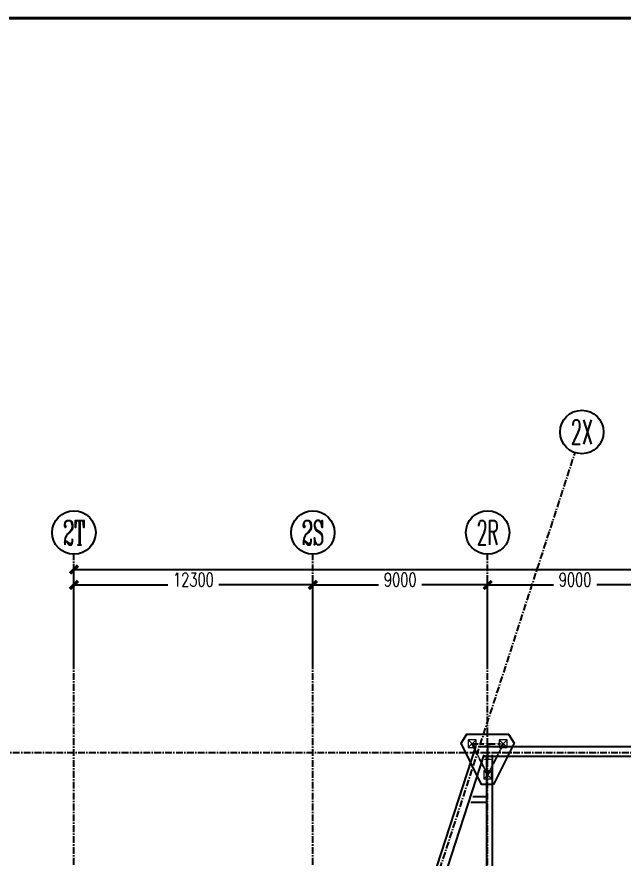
# Model space of a CAD drawing. Extents: x 782294 to 1727252, y -631030 to 17645.
# Drawn here: x 1015314 to 1046532, y -320817 to -277480 of the extents above; entities that cross this region are included whole.
import ezdxf
from ezdxf.enums import TextEntityAlignment as Align

# ---------------------------------------------------------------- set-up
doc = ezdxf.new("R2010")
doc.units = 0
doc.linetypes.add('CENTER', pattern=[2, 1.25, -0.25, 0.25, -0.25])
doc.layers.get('Defpoints').update_dxf_attribs({"color": 210})
for name, color, linetype in [('!ZN3-铝板幕墙-3', 3, 'Continuous'), ('0-cxFrame', 155, 'Continuous'), ('3符号', 3, 'Continuous'), ('DIM', 173, 'Continuous'), ('DOTE', 1, 'CENTER'), ('S-BKL', 4, 'Continuous'), ('S-DOTE1', 140, 'CENTER'), ('S-HATCH1-W', 252, 'Continuous')]:
    doc.layers.add(name, color=color, linetype=linetype)
for name, color, linetype, lineweight in [('0-cxText', 131, 'Continuous', 25), ('S-col', 2, 'Continuous', 0), ('S-zhuang', 1, 'Continuous', 0)]:
    doc.layers.add(name, color=color, linetype=linetype, lineweight=lineweight)
doc.styles.add('_TCH_AXIS', font='COMPLEX', dxfattribs={"bigfont": 'GBCBIG'})
doc.styles.add('cx_tuming', font='simhei.ttf')
doc.styles.add('cx_tuqian1', font='')
doc.styles.add('DHTEXT-1', font='romans.shx', dxfattribs={"width": 0.7, "bigfont": 'chinese.shx'})
doc.styles.add('黑体', font='simhei.ttf', dxfattribs={"height": 12})
doc.styles.get('cx_tuqian1').set_extended_font_data('SimSun')
doc.dimstyles.new('ZN280', dxfattribs={"dimscale": 280, "dimtxt": 2.5, "dimasz": 1.5, "dimexe": 1, "dimexo": 2, "dimgap": 0.9, "dimtad": 1, "dimdec": 0, "dimdsep": 46, "dimtxsty": 'DHTEXT-1', "dimblk": 'ARCHTICK', "dimcen": 2.5, "dimclrd": 173, "dimclre": 173, "dimclrt": 7, "dimazin": 2, "dimtfac": 1, "dimtdec": 0, "dimtix": 1, "dimtmove": 2, "dimatfit": 3, "dimfxl": 0, "dimarcsym": 0})

# ---------------------------------------------------------------- blocks, each defined once
blk = doc.blocks.new('TK22.A1 L(Dragon)')
at = {"layer": '0-cxFrame', "const_width": 0.5}
blk.add_lwpolyline([(-80, 10), (-821, 10), (-821, 584), (-80, 584)], close=True, dxfattribs=at)
at = {"style": '黑体', "flags": 4}
blk.add_attdef('图幅', text='', height=3.3, dxfattribs=at).set_placement((-40, 3), align=Align.RIGHT)
at = {"layer": '0-cxText', "flags": 4}
for tag, height, style, p in [('建设单位', 3.5, 'cx_tuming', (-45, 240)), ('项目名称', 3.5, 'cx_tuming', (-45, 210)), ('子项名称', 3.5, 'cx_tuming', (-45, 180)), ('工程编号', 3.3, 'cx_tuqian1', (-35, 165)), ('图名1', 3.5, 'cx_tuming', (-45, 87)), ('图名2', 3.5, 'cx_tuming', (-45, 79)), ('图名3', 3.5, 'cx_tuming', (-45, 71)), ('出图日期', 3.3, 'cx_tuqian1', (-39, 60)), ('专业', 3.3, 'cx_tuqian1', (-55, 52)), ('图号', 3.3, 'cx_tuqian1', (-55, 44)), ('版次', 3.3, 'cx_tuqian1', (-20, 44))]:
    blk.add_attdef(tag, text='', height=height, dxfattribs=dict(at, style=style)).set_placement(p, align=Align.MIDDLE)
at = {"layer": 'Defpoints', "color": 6, "flags": 4}
for tag, height, style, p in [('tufu', 3.3, '黑体', (-12, 12)), ('dwfname', 4, 'cx_tuqian1', (-80, 3))]:
    blk.add_attdef(tag, text='', height=height, dxfattribs=dict(at, style=style)).set_placement(p, align=Align.RIGHT)
blk = doc.blocks.new('_ArchTick')
at = {"color": 0, "linetype": 'ByBlock', "const_width": 0.4}
blk.add_lwpolyline([(-0.5, -0.5), (0.5, 0.5)], dxfattribs=at)
blk = doc.blocks.new('*D1453')
at = {"layer": 'Defpoints', "color": 0, "ltscale": 2800, "transparency": 16777216}
for p in [(12300, 91140), (0, 86360), (12300, 86360)]:
    blk.add_point(p, dxfattribs=at)
at = {"layer": 'DIM', "color": 173, "linetype": 'ByBlock', "lineweight": -2, "ltscale": 2800, "transparency": 16777216}
for p, q in [((0, 86920), (0, 91420)), ((0, 91140), (4836, 91140)), ((12300, 91140), (7464, 91140)), ((12300, 86920), (12300, 91420))]:
    blk.add_line(p, q, dxfattribs=at)
at = {"layer": 'DIM', "color": 173, "lineweight": -2, "ltscale": 2800, "transparency": 16777216, "xscale": 420, "yscale": 420, "zscale": 420, "rotation": 180}
blk.add_blockref('_ArchTick', (0, 91140), dxfattribs=at)
at = {"layer": 'DIM', "color": 173, "lineweight": -2, "ltscale": 2800, "transparency": 16777216, "xscale": 420, "yscale": 420, "zscale": 420}
blk.add_blockref('_ArchTick', (12300, 91140), dxfattribs=at)
at = {"layer": 'DIM', "color": 7, "ltscale": 2800, "transparency": 16777216, "insert": (6150, 91415), "char_height": 700, "attachment_point": 5, "style": 'DHTEXT-1'}
blk.add_mtext('12300', dxfattribs=at)
blk = doc.blocks.new('*D1454')
at = {"layer": 'Defpoints', "color": 0, "ltscale": 2800, "transparency": 16777216}
for p in [(21300, 91140), (12300, 86360), (21300, 86360)]:
    blk.add_point(p, dxfattribs=at)
at = {"layer": 'DIM', "color": 173, "linetype": 'ByBlock', "lineweight": -2, "ltscale": 2800, "transparency": 16777216}
for p, q in [((12300, 86920), (12300, 91420)), ((12300, 91140), (15685, 91140)), ((21300, 91140), (17915, 91140)), ((21300, 86920), (21300, 91420))]:
    blk.add_line(p, q, dxfattribs=at)
at = {"layer": 'DIM', "color": 173, "lineweight": -2, "ltscale": 2800, "transparency": 16777216, "xscale": 420, "yscale": 420, "zscale": 420, "rotation": 180}
blk.add_blockref('_ArchTick', (12300, 91140), dxfattribs=at)
at = {"layer": 'DIM', "color": 173, "lineweight": -2, "ltscale": 2800, "transparency": 16777216, "xscale": 420, "yscale": 420, "zscale": 420}
blk.add_blockref('_ArchTick', (21300, 91140), dxfattribs=at)
at = {"layer": 'DIM', "color": 7, "ltscale": 2800, "transparency": 16777216, "insert": (16800, 91415), "char_height": 700, "attachment_point": 5, "style": 'DHTEXT-1'}
blk.add_mtext('9000', dxfattribs=at)
blk = doc.blocks.new('*D1455')
at = {"layer": 'Defpoints', "color": 0, "ltscale": 2800, "transparency": 16777216}
for p in [(30300, 91140), (21300, 86360), (30300, 86360)]:
    blk.add_point(p, dxfattribs=at)
at = {"layer": 'DIM', "color": 173, "linetype": 'ByBlock', "lineweight": -2, "ltscale": 2800, "transparency": 16777216}
for p, q in [((21300, 86920), (21300, 91420)), ((21300, 91140), (24685, 91140)), ((30300, 91140), (26915, 91140)), ((30300, 86920), (30300, 91420))]:
    blk.add_line(p, q, dxfattribs=at)
at = {"layer": 'DIM', "color": 173, "lineweight": -2, "ltscale": 2800, "transparency": 16777216, "xscale": 420, "yscale": 420, "zscale": 420, "rotation": 180}
blk.add_blockref('_ArchTick', (21300, 91140), dxfattribs=at)
at = {"layer": 'DIM', "color": 173, "lineweight": -2, "ltscale": 2800, "transparency": 16777216, "xscale": 420, "yscale": 420, "zscale": 420}
blk.add_blockref('_ArchTick', (30300, 91140), dxfattribs=at)
at = {"layer": 'DIM', "color": 7, "ltscale": 2800, "transparency": 16777216, "insert": (25800, 91415), "char_height": 700, "attachment_point": 5, "style": 'DHTEXT-1'}
blk.add_mtext('9000', dxfattribs=at)
blk = doc.blocks.new('*D1470')
at = {"layer": 'Defpoints', "color": 0, "ltscale": 2800, "transparency": 16777216}
for p in [(156300, 91940), (0, 86460), (156300, 86460)]:
    blk.add_point(p, dxfattribs=at)
at = {"layer": 'DIM', "color": 173, "linetype": 'ByBlock', "lineweight": -2, "ltscale": 2800, "transparency": 16777216}
for p, q in [((0, 87020), (0, 92220)), ((0, 91940), (76553, 91940)), ((156300, 91940), (79647, 91940)), ((156300, 87020), (156300, 92220))]:
    blk.add_line(p, q, dxfattribs=at)
at = {"layer": 'DIM', "color": 173, "lineweight": -2, "ltscale": 2800, "transparency": 16777216, "xscale": 420, "yscale": 420, "zscale": 420, "rotation": 180}
blk.add_blockref('_ArchTick', (0, 91940), dxfattribs=at)
at = {"layer": 'DIM', "color": 173, "lineweight": -2, "ltscale": 2800, "transparency": 16777216, "xscale": 420, "yscale": 420, "zscale": 420}
blk.add_blockref('_ArchTick', (156300, 91940), dxfattribs=at)
at = {"layer": 'DIM', "color": 7, "ltscale": 2800, "transparency": 16777216, "insert": (78100, 92215), "char_height": 700, "attachment_point": 5, "style": 'DHTEXT-1'}
blk.add_mtext('156300', dxfattribs=at)
blk = doc.blocks.new('卓越-轴号')
blk.add_circle((0, 0), 4)
at = {"color": 0, "style": '_TCH_AXIS', "width": 1.041667, "flags": 8}
blk.add_attdef('A', text='', height=4.48, dxfattribs=at).set_placement((-2, -2.24), (2, -2.24), align=Align.FIT)
blk = doc.blocks.new('20250922145540')
at = {"layer": 'S-col'}
blk.add_lwpolyline([(-195790, 766820), (-195490, 766820), (-195490, 766808), (-195636, 766808), (-195636, 766132), (-195490, 766132), (-195490, 766120), (-195790, 766120), (-195790, 766132), (-195644, 766132), (-195644, 766808), (-195790, 766808)], close=True, dxfattribs=at)
blk = doc.blocks.new('S-ZHUANG-400')
at = {"layer": 'S-zhuang'}
for p, q in [((200, -200), (-200, 200)), ((-200, -200), (200, 200))]:
    blk.add_line(p, q, dxfattribs=at)
blk.add_lwpolyline([(-200, 200), (200, 200), (200, -200), (-200, -200)], close=True, dxfattribs=at)
blk = doc.blocks.new('CT3')
at = {"layer": 'S-DOTE1', "ltscale": 0.25}
for p, q in [((-101698, -257554), (-101818, -257554)), ((-101758, -257494), (-101758, -257614))]:
    blk.add_line(p, q, dxfattribs=at)
at = {"layer": 'S-DOTE1', "linetype": 'CENTER', "ltscale": 0.25}
blk.add_lwpolyline([(-100958, -258016), (-101758, -256416), (-102558, -258016)], close=True, dxfattribs=at)
at = {"layer": 'S-HATCH1-W'}
blk.add_lwpolyline([(-101449, -255916), (-102067, -255916), (-103130, -258042), (-102837, -258516), (-100680, -258516), (-100387, -258042)], close=True, dxfattribs=at)
at = {"layer": 'S-zhuang', "rotation": 90}
for p in [(-101758, -256416), (-102558, -258016), (-100958, -258016)]:
    blk.add_blockref('S-ZHUANG-400', p, dxfattribs=at)
blk = doc.blocks.new('A$C8df6222d')
at = {"layer": 'S-BKL'}
for p, q in [((20671, 82796), (-692, 16957)), ((156304, 82800), (20814, 82800)), ((-150, 16848), (21121, 82400)), ((21250, 74400), (21250, 82400)), ((21550, 74400), (21550, 82400)), ((156304, 82300), (21121, 82300)), ((20529, 80250), (21250, 80250)), ((20432, 79950), (21250, 79950))]:
    blk.add_line(p, q, dxfattribs=at)
blk.add_blockref('20250922145540', (216940, -683970))
at = {"layer": 'S-zhuang', "xscale": -1, "rotation": 180}
blk.add_blockref('CT3', (123058, -175054), dxfattribs=at)
blk = doc.blocks.new('20250821100646')
at = {"layer": 'DOTE', "ltscale": 280}
for p, q in [((0, -10067.4), (0, 92720)), ((12300, -10067.4), (12300, 92720)), ((21300, -10067.4), (21300, 92720)), ((165204.2, 82500), (-11095.8, 82500))]:
    blk.add_line(p, q, dxfattribs=at)
blk.add_lwpolyline([(-1898.6, 12589.6), (25799.2, 97954.6)], dxfattribs=at)
at = {"layer": '3符号', "color": 7}
ref = blk.add_blockref('卓越-轴号', (26146, 99019.6), dxfattribs=dict(at, xscale=280, yscale=280, zscale=280))
ref.add_attrib('A', '2X', dxfattribs={"layer": '0', "color": 0, "height": 1254.4, "style": '_TCH_AXIS', "width": 0.493421}).set_placement((25586, 98392.4), (26706, 98392.4), align=Align.FIT)
ref = blk.add_blockref('卓越-轴号', (0, 93840), dxfattribs=dict(at, xscale=280, yscale=280, zscale=280))
ref.add_attrib('A', '2T', dxfattribs={"layer": '0', "color": 0, "height": 1254.4, "style": '_TCH_AXIS', "width": 0.535714}).set_placement((-560, 93212.8), (560, 93212.8), align=Align.FIT)
ref = blk.add_blockref('卓越-轴号', (12300, 93840), dxfattribs=dict(at, xscale=280, yscale=280, zscale=280))
ref.add_attrib('A', '2S', dxfattribs={"layer": '0', "color": 0, "height": 1254.4, "style": '_TCH_AXIS', "width": 0.551471}).set_placement((11740, 93212.8), (12860, 93212.8), align=Align.FIT)
ref = blk.add_blockref('卓越-轴号', (21300, 93840), dxfattribs=dict(at, xscale=280, yscale=280, zscale=280))
ref.add_attrib('A', '2R', dxfattribs={"layer": '0', "color": 0, "height": 1254.4, "style": '_TCH_AXIS', "width": 0.493421}).set_placement((20740, 93212.8), (21860, 93212.8), align=Align.FIT)
at = {"layer": 'DIM', "ltscale": 2800}
for base, p1, p2, picture, middle in [((156300, 91940), (0, 86460), (156300, 86460), '*D1470', (78100, 92215)), ((12300, 91140), (0, 86360), (12300, 86360), '*D1453', (6150, 91415)), ((21300, 91140), (12300, 86360), (21300, 86360), '*D1454', (16800, 91415)), ((30300, 91140), (21300, 86360), (30300, 86360), '*D1455', (25800, 91415))]:
    dim = blk.add_linear_dim(base=base, p1=p1, p2=p2, angle=0, dimstyle='ZN280', dxfattribs=at)
    dim.commit()
    dim.dimension.update_dxf_attribs({"geometry": picture, "text_midpoint": middle, "dimtype": 129})

msp = doc.modelspace()

# ---------------------------------------------------------------- block references
at = {"layer": '!ZN3-铝板幕墙-3', "ltscale": 1750}
msp.add_blockref('A$C8df6222d', (1018254.9, -397885.7), dxfattribs=at)
at = {"layer": '0-cxFrame', "xscale": 300, "yscale": 300, "zscale": 300}
msp.add_blockref('TK22.A1 L(Dragon)', (1222576.7, -452755.4), dxfattribs=at)
at = {"layer": 'DIM', "ltscale": 1500}
msp.add_blockref('20250821100646', (1018254.9, -397885.7), dxfattribs=at)

doc.saveas('drawing.dxf')
